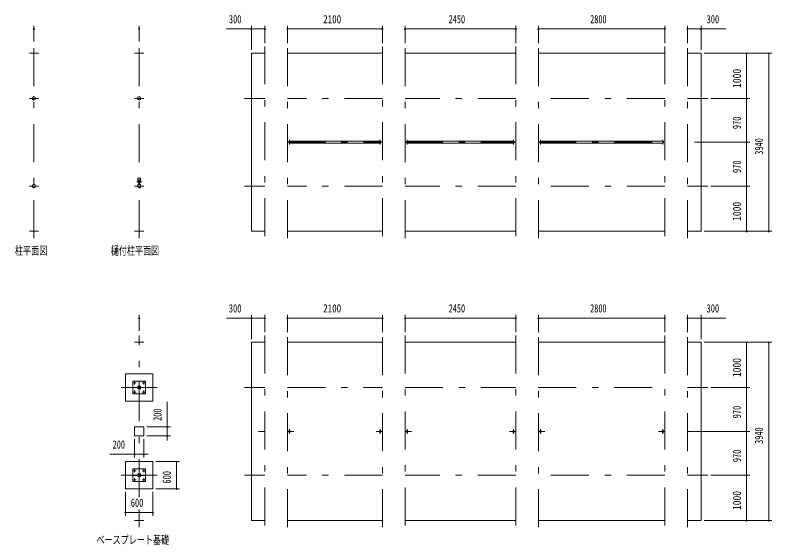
# Model space of a CAD drawing. Units: millimetres, scale not verified. Extents: x -30294 to 30299, y -14700 to 14700.
# Drawn here: x -30294 to -13550, y -11328 to 388 of the extents above; entities that cross this region are included whole.
import ezdxf
from ezdxf.enums import TextEntityAlignment as Align

# ---------------------------------------------------------------- set-up
doc = ezdxf.new("R2010")
doc.units = ezdxf.units.MM
doc.header["$LTSCALE"] = 70
doc.linetypes.add('USER3', pattern=[24, 12, -5, 2, -5])
for name, color, linetype, lineweight in [('0-2_1-0BOLD', 7, 'Continuous', 18), ('0-3_1-2CENTER', 3, 'USER3', 18), ('0-5_1-5DIM', 3, 'Continuous', 18)]:
    doc.layers.add(name, color=color, linetype=linetype, lineweight=lineweight)
doc.styles.add('ＭＳ ゴシック', font='')
doc.styles.get('ＭＳ ゴシック').set_extended_font_data('MS Gothic')

msp = doc.modelspace()

# ---------------------------------------------------------------- linework, layer by layer
at = {"layer": '0-2_1-0BOLD'}
for p, q in [((-29778.57, -452.46), (-29978.57, -452.46)), ((-27448.83, -452.46), (-27648.83, -452.46)), ((-22167.38, -452.45), (-24267.38, -452.45)), ((-19217.38, -452.45), (-21667.38, -452.45)), ((-15917.38, -452.45), (-18717.38, -452.45)), ((-24221.03, -2401.11), (-22213.73, -2401.11)), ((-22213.73, -2443.81), (-24221.03, -2443.81)), ((-19263.73, -2401.11), (-21621.03, -2401.11)), ((-21621.03, -2443.81), (-19263.73, -2443.81)), ((-18671.03, -2401.11), (-15963.73, -2401.11)), ((-15963.73, -2443.81), (-18671.03, -2443.81)), ((-27576.33, -3292.94), (-27576.33, -3217.42)), ((-27553.43, -3331.19), (-27553.43, -3352.97)), ((-27551.83, -3354.42), (-27551.83, -3329.79)), ((-27545.83, -3329.79), (-27545.83, -3354.42)), ((-27544.23, -3352.97), (-27544.23, -3331.19)), ((-27521.33, -3217.42), (-27521.33, -3292.94)), ((-29978.57, -4392.46), (-29778.57, -4392.46)), ((-27648.83, -4392.46), (-27448.83, -4392.46)), ((-24267.38, -4392.45), (-22167.38, -4392.45)), ((-21667.38, -4392.45), (-19217.38, -4392.45)), ((-18717.38, -4392.45), (-15917.38, -4392.45)), ((-15117.38, -4392.45), (-15417.38, -4392.45)), ((-27448.83, -6847.46), (-27648.83, -6847.46)), ((-22167.38, -6847.46), (-24267.38, -6847.46)), ((-19217.38, -6847.46), (-21667.38, -6847.46)), ((-15917.38, -6847.46), (-18717.38, -6847.46)), ((-27606.98, -7850.46), (-27606.98, -7844.46)), ((-27551.83, -7789.31), (-27545.83, -7789.31)), ((-27490.68, -7844.46), (-27490.68, -7850.46)), ((-27545.83, -7905.61), (-27551.83, -7905.61)), ((-27606.98, -9790.46), (-27606.98, -9784.46)), ((-27551.83, -9729.31), (-27545.83, -9729.31)), ((-27545.83, -9845.61), (-27551.83, -9845.61)), ((-27490.68, -9784.46), (-27490.68, -9790.46)), ((-27648.83, -10787.46), (-27448.83, -10787.46)), ((-24267.38, -10787.46), (-22167.38, -10787.46)), ((-21667.38, -10787.46), (-19217.38, -10787.46)), ((-18717.38, -10787.46), (-15917.38, -10787.46))]:
    msp.add_line(p, q, dxfattribs=at)
for points in [[(-24767.38, -452.45), (-25067.38, -452.45), (-25067.38, -4392.45), (-24767.38, -4392.45)], [(-15117.38, -4392.45), (-15117.38, -452.45), (-15417.38, -452.45)], [(-24767.38, -6847.46), (-25067.38, -6847.46), (-25067.38, -10787.46), (-24767.38, -10787.46)], [(-15417.38, -10787.46), (-15117.38, -10787.46), (-15117.38, -6847.46), (-15417.38, -6847.46)]]:
    msp.add_lwpolyline(points, dxfattribs=at)
for points in [[(-27848.83, -7547.46), (-27248.83, -7547.46), (-27248.83, -8147.46), (-27848.83, -8147.46)], [(-27688.83, -7707.46), (-27688.83, -7987.46), (-27408.83, -7987.46), (-27408.83, -7707.46)], [(-27586.98, -7850.46), (-27586.98, -7844.46), (-27686.98, -7844.46), (-27686.98, -7850.46)], [(-27551.83, -7709.31), (-27545.83, -7709.31), (-27545.83, -7809.31), (-27551.83, -7809.31)], [(-27510.68, -7844.46), (-27410.68, -7844.46), (-27410.68, -7850.46), (-27510.68, -7850.46)], [(-27545.83, -7885.61), (-27551.83, -7885.61), (-27551.83, -7985.61), (-27545.83, -7985.61)], [(-27648.83, -8717.46), (-27648.83, -8917.46), (-27448.83, -8917.46), (-27448.83, -8717.46)], [(-27848.83, -9487.46), (-27248.83, -9487.46), (-27248.83, -10087.46), (-27848.83, -10087.46)], [(-27688.83, -9647.46), (-27408.83, -9647.46), (-27408.83, -9927.46), (-27688.83, -9927.46)], [(-27551.83, -9649.31), (-27551.83, -9749.31), (-27545.83, -9749.31), (-27545.83, -9649.31)], [(-27586.98, -9790.46), (-27686.98, -9790.46), (-27686.98, -9784.46), (-27586.98, -9784.46)], [(-27545.83, -9825.61), (-27551.83, -9825.61), (-27551.83, -9925.61), (-27545.83, -9925.61)], [(-27510.68, -9784.46), (-27410.68, -9784.46), (-27410.68, -9790.46), (-27510.68, -9790.46)]]:
    msp.add_lwpolyline(points, close=True, dxfattribs=at)
for centre, radius in [((-29878.57, -1452.46), 38.15), ((-29878.57, -1452.46), 35.35), ((-27548.83, -1452.46), 38.15), ((-27548.83, -1452.46), 35.35), ((-27548.83, -3302.46), 27.5), ((-27548.83, -3271.11), 2.25), ((-29878.57, -3392.46), 38.15), ((-29878.57, -3392.46), 35.35), ((-27548.83, -3392.46), 38.15), ((-27548.83, -3392.46), 35.35), ((-27548.83, -3434.45), 2.25), ((-27648.83, -7747.46), 8), ((-27548.83, -7847.46), 38.15), ((-27548.83, -7847.46), 35.35), ((-27448.83, -7747.46), 8), ((-27648.83, -7947.46), 8), ((-27448.83, -7947.46), 8), ((-24221.03, -8817.46), 21.35), ((-24221.03, -8817.46), 19.05), ((-22213.73, -8817.46), 21.35), ((-22213.73, -8817.46), 19.05), ((-21621.03, -8817.46), 21.35), ((-21621.03, -8817.46), 19.05), ((-19263.73, -8817.46), 21.35), ((-19263.73, -8817.46), 19.05), ((-18671.03, -8817.46), 21.35), ((-18671.03, -8817.46), 19.05), ((-15963.73, -8817.46), 21.35), ((-15963.73, -8817.46), 19.05), ((-27648.83, -9687.46), 8), ((-27448.83, -9687.46), 8), ((-27548.83, -9787.46), 38.15), ((-27548.83, -9787.46), 35.35), ((-27648.83, -9887.46), 8), ((-27448.83, -9887.46), 8)]:
    msp.add_circle(centre, radius, dxfattribs=at)
for centre, radius, start, end in [((-24221.03, -2422.46), 21.35, 90, 270), ((-22213.73, -2422.46), 21.35, 270, 90), ((-21621.03, -2422.46), 21.35, 90, 270), ((-19263.73, -2422.46), 21.35, 270, 90), ((-18671.03, -2422.46), 21.35, 90, 270), ((-15963.73, -2422.46), 21.35, 270, 90), ((-27548.83, -3302.46), 29.1, 95.93016, 260.90512), ((-27548.83, -3252.91), 44.9, 52.23546, 127.76454), ((-27548.83, -3319.86), 44.9, 109.58864, 127.76454), ((-27548.83, -3271.11), 3.85, 321.34222, 270), ((-27548.83, -3302.46), 29.1, 279.09488, 90), ((-27548.83, -3319.86), 44.9, 52.23546, 70.41136), ((-27548.83, -3392.46), 39.75, 96.64514, 265.61671), ((-27548.83, -3434.45), 3.85, 90, 37.90752), ((-27548.83, -3392.46), 39.75, 270, 83.35486)]:
    msp.add_arc(centre, radius, start, end, dxfattribs=at)
at = {"layer": '0-3_1-2CENTER'}
for p, q in [((-29878.57, -4542.46), (-29878.57, -302.46)), ((-27548.83, -4542.46), (-27548.83, -302.46)), ((-24767.38, -302.45), (-24767.38, -4542.46)), ((-24267.38, -4542.46), (-24267.38, -302.45)), ((-22167.38, -302.45), (-22167.38, -4542.46)), ((-21667.38, -4542.46), (-21667.38, -302.45)), ((-19217.38, -302.45), (-19217.38, -4542.46)), ((-18717.38, -4542.46), (-18717.38, -302.45)), ((-15917.38, -302.45), (-15917.38, -4542.46)), ((-15417.38, -4542.46), (-15417.38, -302.45)), ((-29978.57, -1452.46), (-29778.57, -1452.46)), ((-27648.83, -1452.46), (-27448.83, -1452.46)), ((-24767.38, -1452.46), (-25217.38, -1452.46)), ((-22167.38, -1452.46), (-24267.38, -1452.46)), ((-19217.38, -1452.46), (-21667.38, -1452.46)), ((-15917.38, -1452.46), (-18717.38, -1452.46)), ((-14967.38, -1452.46), (-15417.38, -1452.46)), ((-24267.38, -2422.46), (-22167.38, -2422.46)), ((-24221.03, -2473.81), (-24221.03, -2371.11)), ((-22213.73, -2473.81), (-22213.73, -2371.11)), ((-21667.38, -2422.46), (-19217.38, -2422.46)), ((-21621.03, -2371.11), (-21621.03, -2473.81)), ((-19263.73, -2473.81), (-19263.73, -2371.11)), ((-18717.38, -2422.46), (-15917.38, -2422.46)), ((-18671.03, -2371.11), (-18671.03, -2473.81)), ((-15963.73, -2473.81), (-15963.73, -2371.11)), ((-27493.83, -3302.46), (-27603.83, -3302.46)), ((-27559.59, -3342.13), (-27538.07, -3342.13)), ((-29778.57, -3392.46), (-29978.57, -3392.46)), ((-27648.83, -3392.46), (-27448.83, -3392.46)), ((-24767.38, -3392.46), (-25217.38, -3392.46)), ((-22167.38, -3392.46), (-24267.38, -3392.46)), ((-19217.38, -3392.46), (-21667.38, -3392.46)), ((-15917.38, -3392.46), (-18717.38, -3392.46)), ((-14967.38, -3392.46), (-15417.38, -3392.46)), ((-27548.83, -10269.59), (-27548.83, -6697.46)), ((-24767.38, -6697.46), (-24767.38, -10937.46)), ((-24267.38, -10937.46), (-24267.38, -6697.46)), ((-22167.38, -10937.46), (-22167.38, -6697.46)), ((-21667.38, -6697.46), (-21667.38, -10937.46)), ((-19217.38, -6697.46), (-19217.38, -10937.46)), ((-18717.38, -10937.46), (-18717.38, -6697.46)), ((-15917.38, -6697.46), (-15917.38, -10937.46)), ((-15417.38, -10937.46), (-15417.38, -6697.46)), ((-27148.83, -7847.46), (-27948.83, -7847.46)), ((-27614.68, -7747.46), (-27682.97, -7747.46)), ((-27648.83, -7781.61), (-27648.83, -7713.31)), ((-27482.97, -7747.46), (-27414.68, -7747.46)), ((-27448.83, -7713.31), (-27448.83, -7781.61)), ((-25217.38, -7847.46), (-24767.38, -7847.46)), ((-24267.38, -7847.46), (-22167.38, -7847.46)), ((-21667.38, -7847.46), (-19217.38, -7847.46)), ((-18717.38, -7847.46), (-15917.38, -7847.46)), ((-15417.38, -7847.46), (-14967.38, -7847.46)), ((-27682.97, -7947.46), (-27614.68, -7947.46)), ((-27648.83, -7913.31), (-27648.83, -7981.6)), ((-27482.97, -7947.46), (-27414.68, -7947.46)), ((-27448.83, -7981.6), (-27448.83, -7913.31)), ((-24908.8, -8817.46), (-24767.38, -8817.46)), ((-24267.38, -8817.46), (-24125.96, -8817.46)), ((-24221.03, -8766.11), (-24221.03, -8868.81)), ((-22167.38, -8817.46), (-22308.8, -8817.46)), ((-22213.73, -8766.11), (-22213.73, -8868.81)), ((-21525.96, -8817.46), (-21667.38, -8817.46)), ((-21621.03, -8868.81), (-21621.03, -8766.11)), ((-19217.38, -8817.46), (-19358.8, -8817.46)), ((-19263.73, -8766.11), (-19263.73, -8868.81)), ((-18717.38, -8817.46), (-18575.96, -8817.46)), ((-18671.03, -8868.81), (-18671.03, -8766.11)), ((-15917.38, -8817.46), (-16058.8, -8817.46)), ((-15963.73, -8766.11), (-15963.73, -8868.81)), ((-15275.96, -8817.46), (-15417.38, -8817.46)), ((-27614.68, -9687.46), (-27682.97, -9687.46)), ((-27648.83, -9721.61), (-27648.83, -9653.32)), ((-27482.97, -9687.46), (-27414.68, -9687.46)), ((-27448.83, -9721.61), (-27448.83, -9653.32)), ((-27148.83, -9787.46), (-27948.83, -9787.46)), ((-27648.83, -9853.32), (-27648.83, -9921.6)), ((-27448.83, -9921.6), (-27448.83, -9853.32)), ((-24767.38, -9787.46), (-25217.38, -9787.46)), ((-22167.38, -9787.46), (-24267.38, -9787.46)), ((-19217.38, -9787.46), (-21667.38, -9787.46)), ((-15917.38, -9787.46), (-18717.38, -9787.46)), ((-15417.38, -9787.46), (-14967.38, -9787.46)), ((-27682.97, -9887.46), (-27614.68, -9887.46)), ((-27482.97, -9887.46), (-27414.68, -9887.46)), ((-27548.83, -10542.46), (-27548.83, -10937.46))]:
    msp.add_line(p, q, dxfattribs=at)
at = {"layer": '0-5_1-5DIM'}
for p, q in [((-29864.57, 82.54), (-29892.57, 82.54)), ((-29878.57, -197.46), (-29878.57, 152.54)), ((-27534.83, 82.54), (-27562.83, 82.54)), ((-27548.83, -197.46), (-27548.83, 152.54)), ((-25067.38, 82.55), (-25616.88, 82.55)), ((-25053.38, 82.55), (-25081.38, 82.55)), ((-25067.38, -382.45), (-25067.38, 152.55)), ((-25067.38, 82.55), (-24767.38, 82.55)), ((-24753.38, 82.55), (-24781.38, 82.55)), ((-24767.38, 152.55), (-24767.38, -232.45)), ((-24253.38, 82.55), (-24281.38, 82.55)), ((-24267.38, -232.45), (-24267.38, 152.55)), ((-24267.38, 82.55), (-22167.38, 82.55)), ((-22153.38, 82.55), (-22181.38, 82.55)), ((-22167.38, 152.55), (-22167.38, -232.45)), ((-21653.38, 82.55), (-21681.38, 82.55)), ((-21667.38, -232.45), (-21667.38, 152.55)), ((-21667.38, 82.55), (-19217.38, 82.55)), ((-19203.38, 82.55), (-19231.38, 82.55)), ((-19217.38, 152.55), (-19217.38, -232.45)), ((-18703.38, 82.55), (-18731.38, 82.55)), ((-18717.38, -232.45), (-18717.38, 152.55)), ((-18717.38, 82.55), (-15917.38, 82.55)), ((-15903.38, 82.55), (-15931.38, 82.55)), ((-15917.38, 152.55), (-15917.38, -232.45)), ((-15403.38, 82.55), (-15431.38, 82.55)), ((-15417.38, -232.45), (-15417.38, 152.55)), ((-15417.38, 82.55), (-15117.38, 82.55)), ((-15103.38, 82.55), (-15131.38, 82.55)), ((-15117.38, 152.55), (-15117.38, -382.45)), ((-14567.88, 82.55), (-15117.38, 82.55)), ((-15047.38, -452.45), (-13550.39, -452.45)), ((-14096.39, -452.45), (-14124.39, -452.45)), ((-14110.39, -1452.46), (-14110.39, -452.45)), ((-13606.39, -452.45), (-13634.39, -452.45)), ((-13620.39, -4392.45), (-13620.39, -452.45)), ((-14040.39, -1452.46), (-14897.38, -1452.46)), ((-14096.39, -1452.46), (-14124.39, -1452.46)), ((-14110.39, -2422.46), (-14110.39, -1452.46)), ((-15258.99, -2422.46), (-14040.39, -2422.46)), ((-14096.39, -2422.46), (-14124.39, -2422.46)), ((-14110.39, -3392.46), (-14110.39, -2422.46)), ((-14040.39, -3392.46), (-14897.38, -3392.46)), ((-14096.39, -3392.46), (-14124.39, -3392.46)), ((-14110.39, -4392.45), (-14110.39, -3392.46)), ((-15047.38, -4392.45), (-13550.39, -4392.45)), ((-14096.39, -4392.45), (-14124.39, -4392.45)), ((-13606.39, -4392.45), (-13634.39, -4392.45)), ((-27534.83, -6312.46), (-27562.83, -6312.46)), ((-27548.83, -6592.46), (-27548.83, -6242.46)), ((-25067.38, -6312.46), (-25616.88, -6312.46)), ((-25053.38, -6312.46), (-25081.38, -6312.46)), ((-25067.38, -6777.46), (-25067.38, -6242.46)), ((-25067.38, -6312.46), (-24767.38, -6312.46)), ((-24753.38, -6312.46), (-24781.38, -6312.46)), ((-24767.38, -6242.46), (-24767.38, -6627.46)), ((-24253.38, -6312.46), (-24281.38, -6312.46)), ((-24267.38, -6627.46), (-24267.38, -6242.46)), ((-24267.38, -6312.46), (-22167.38, -6312.46)), ((-22153.38, -6312.46), (-22181.38, -6312.46)), ((-22167.38, -6627.46), (-22167.38, -6242.46)), ((-21653.38, -6312.46), (-21681.38, -6312.46)), ((-21667.38, -6242.46), (-21667.38, -6627.46)), ((-21667.38, -6312.46), (-19217.38, -6312.46)), ((-19203.38, -6312.46), (-19231.38, -6312.46)), ((-19217.38, -6242.46), (-19217.38, -6627.46)), ((-18703.38, -6312.46), (-18731.38, -6312.46)), ((-18717.38, -6627.46), (-18717.38, -6242.46)), ((-18717.38, -6312.46), (-15917.38, -6312.46)), ((-15903.38, -6312.46), (-15931.38, -6312.46)), ((-15917.38, -6627.46), (-15917.38, -6242.46)), ((-15403.38, -6312.46), (-15431.38, -6312.46)), ((-15417.38, -6627.46), (-15417.38, -6242.46)), ((-15417.38, -6312.46), (-15117.38, -6312.46)), ((-15103.38, -6312.46), (-15131.38, -6312.46)), ((-15117.38, -6242.46), (-15117.38, -6777.46)), ((-14567.88, -6312.46), (-15117.38, -6312.46)), ((-15047.38, -6847.46), (-13550.39, -6847.46)), ((-14096.39, -6847.46), (-14124.39, -6847.46)), ((-14110.39, -7847.46), (-14110.39, -6847.46)), ((-13606.39, -6847.46), (-13634.39, -6847.46)), ((-13620.39, -10787.46), (-13620.39, -6847.46)), ((-14897.38, -7847.46), (-14040.39, -7847.46)), ((-14096.39, -7847.46), (-14124.39, -7847.46)), ((-14110.39, -8817.46), (-14110.39, -7847.46)), ((-26928.25, -8167.96), (-26928.25, -8717.46)), ((-26858.25, -8717.46), (-27378.83, -8717.46)), ((-26914.25, -8717.46), (-26942.25, -8717.46)), ((-26928.25, -8917.46), (-26928.25, -8717.46)), ((-14040.39, -8817.46), (-15258.99, -8817.46)), ((-14096.39, -8817.46), (-14124.39, -8817.46)), ((-14110.39, -9787.46), (-14110.39, -8817.46)), ((-27648.83, -9394.53), (-27648.83, -8987.46)), ((-27448.83, -8987.46), (-27448.83, -9394.53)), ((-27378.83, -8917.46), (-26858.25, -8917.46)), ((-26914.25, -8917.46), (-26942.25, -8917.46)), ((-26928.25, -8917.46), (-26928.25, -9017.46)), ((-27648.83, -9324.53), (-28198.33, -9324.53)), ((-27634.83, -9324.53), (-27662.83, -9324.53)), ((-27648.83, -9324.53), (-27448.83, -9324.53)), ((-27434.83, -9324.53), (-27462.83, -9324.53)), ((-27448.83, -9324.53), (-27348.83, -9324.53)), ((-26653.83, -9487.46), (-27178.83, -9487.46)), ((-26709.83, -9487.46), (-26737.83, -9487.46)), ((-26723.83, -10087.46), (-26723.83, -9487.46)), ((-14897.38, -9787.46), (-14040.39, -9787.46)), ((-14096.39, -9787.46), (-14124.39, -9787.46)), ((-14110.39, -10787.46), (-14110.39, -9787.46)), ((-27848.83, -10682.46), (-27848.83, -10157.46)), ((-27248.83, -10682.46), (-27248.83, -10157.46)), ((-27178.83, -10087.46), (-26653.83, -10087.46)), ((-26709.83, -10087.46), (-26737.83, -10087.46)), ((-27834.83, -10612.46), (-27862.83, -10612.46)), ((-27848.83, -10612.46), (-27248.83, -10612.46)), ((-27234.83, -10612.46), (-27262.83, -10612.46)), ((-13550.39, -10787.46), (-15047.38, -10787.46)), ((-14096.39, -10787.46), (-14124.39, -10787.46)), ((-13606.39, -10787.46), (-13634.39, -10787.46))]:
    msp.add_line(p, q, dxfattribs=at)
for centre in [(-29878.57, 82.54), (-27548.83, 82.54), (-25067.38, 82.55), (-24767.38, 82.55), (-24267.38, 82.55), (-22167.38, 82.55), (-21667.38, 82.55), (-19217.38, 82.55), (-18717.38, 82.55), (-15917.38, 82.55), (-15417.38, 82.55), (-15117.38, 82.55), (-14110.39, -452.45), (-13620.39, -452.45), (-14110.39, -1452.46), (-14110.39, -2422.46), (-14110.39, -3392.46), (-14110.39, -4392.45), (-13620.39, -4392.45), (-27548.83, -6312.46), (-25067.38, -6312.46), (-24767.38, -6312.46), (-24267.38, -6312.46), (-22167.38, -6312.46), (-21667.38, -6312.46), (-19217.38, -6312.46), (-18717.38, -6312.46), (-15917.38, -6312.46), (-15417.38, -6312.46), (-15117.38, -6312.46), (-14110.39, -6847.46), (-13620.39, -6847.46), (-14110.39, -7847.46), (-26928.25, -8717.46), (-14110.39, -8817.46), (-26928.25, -8917.46), (-27648.83, -9324.53), (-27448.83, -9324.53), (-26723.83, -9487.46), (-14110.39, -9787.46), (-26723.83, -10087.46), (-27848.83, -10612.46), (-27248.83, -10612.46), (-14110.39, -10787.46), (-13620.39, -10787.46)]:
    msp.add_arc(centre, 14, 180, 0, dxfattribs=at)

# ---------------------------------------------------------------- texts
at = {"layer": '0-5_1-5DIM', "color": 7, "style": 'ＭＳ ゴシック'}
for s, width, p in [('300', 0.75, (-25564.87, 152.55)), ('2100', 0.8, (-23476.92, 152.55)), ('2450', 0.7, (-20702.79, 152.55)), ('2800', 0.7, (-17571.16, 152.55)), ('300', 0.75, (-14995.38, 152.55)), ('柱平面図', 0.7, (-30298.57, -4967.58)), ('樋付柱平面図', 0.7, (-28178.83, -4967.59)), ('300', 0.75, (-25564.87, -6242.46)), ('2100', 0.8, (-23476.92, -6242.46)), ('2450', 0.7, (-20702.79, -6242.46)), ('2800', 0.7, (-17571.16, -6242.46)), ('300', 0.75, (-14995.38, -6242.46)), ('200', 0.7, (-28136.75, -9254.53)), ('600', 0.75, (-27734.83, -10542.46)), ('ベースプレート基礎', 0.7, (-28493.83, -11362.59))]:
    msp.add_text(s, height=182.3, dxfattribs=dict(at, width=width)).set_placement(p, align=Align.BOTTOM_LEFT)
for s, width, p in [('1000', 0.85, (-14180.39, -1222.38)), ('970', 0.75, (-14180.39, -2134.61)), ('3940', 0.7, (-13690.39, -2698.97)), ('970', 0.75, (-14180.39, -3104.61)), ('1000', 0.85, (-14180.39, -4162.38)), ('1000', 0.85, (-14180.39, -7617.39)), ('200', 0.7, (-26998.25, -8585.88)), ('970', 0.75, (-14180.39, -8529.61)), ('3940', 0.7, (-13690.39, -9093.98)), ('970', 0.75, (-14180.39, -9499.61)), ('600', 0.75, (-26793.83, -9973.46)), ('1000', 0.85, (-14180.39, -10557.39))]:
    msp.add_text(s, height=182.3, rotation=90, dxfattribs=dict(at, width=width)).set_placement(p, align=Align.BOTTOM_LEFT)

doc.saveas('drawing.dxf')
